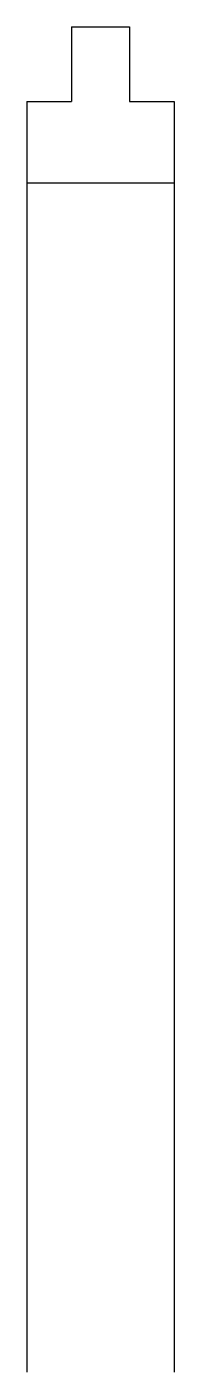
# Model space of a CAD drawing. Extents: x -13 to 13, y 0 to 233.
import ezdxf

# ---------------------------------------------------------------- set-up
doc = ezdxf.new("R2010")
doc.units = 0
doc.layers.add('MODELSKETCH_VISIBLE', color=7, linetype='CONTINUOUS')

msp = doc.modelspace()

# ---------------------------------------------------------------- linework, layer by layer
at = {"layer": 'MODELSKETCH_VISIBLE'}
for p, q in [((-5, 232.9, 0.2), (5, 232.9, 0.2)), ((-5, 232.9, 0.2), (-5, 220, 0.2)), ((5, 232.9, 0.2), (5, 220, 0.2)), ((-12.7, 220, 0.2), (-5, 220, 0.2)), ((-12.7, 220, 0.2), (-12.7, 0, 0.2)), ((5, 220, 0.2), (12.7, 220, 0.2)), ((12.7, 220, 0.2), (12.7, 0, 0.2)), ((-12.7, 205.9, 0.2), (12.7, 205.9, 0.2))]:
    msp.add_line(p, q, dxfattribs=at)

doc.saveas('drawing.dxf')
